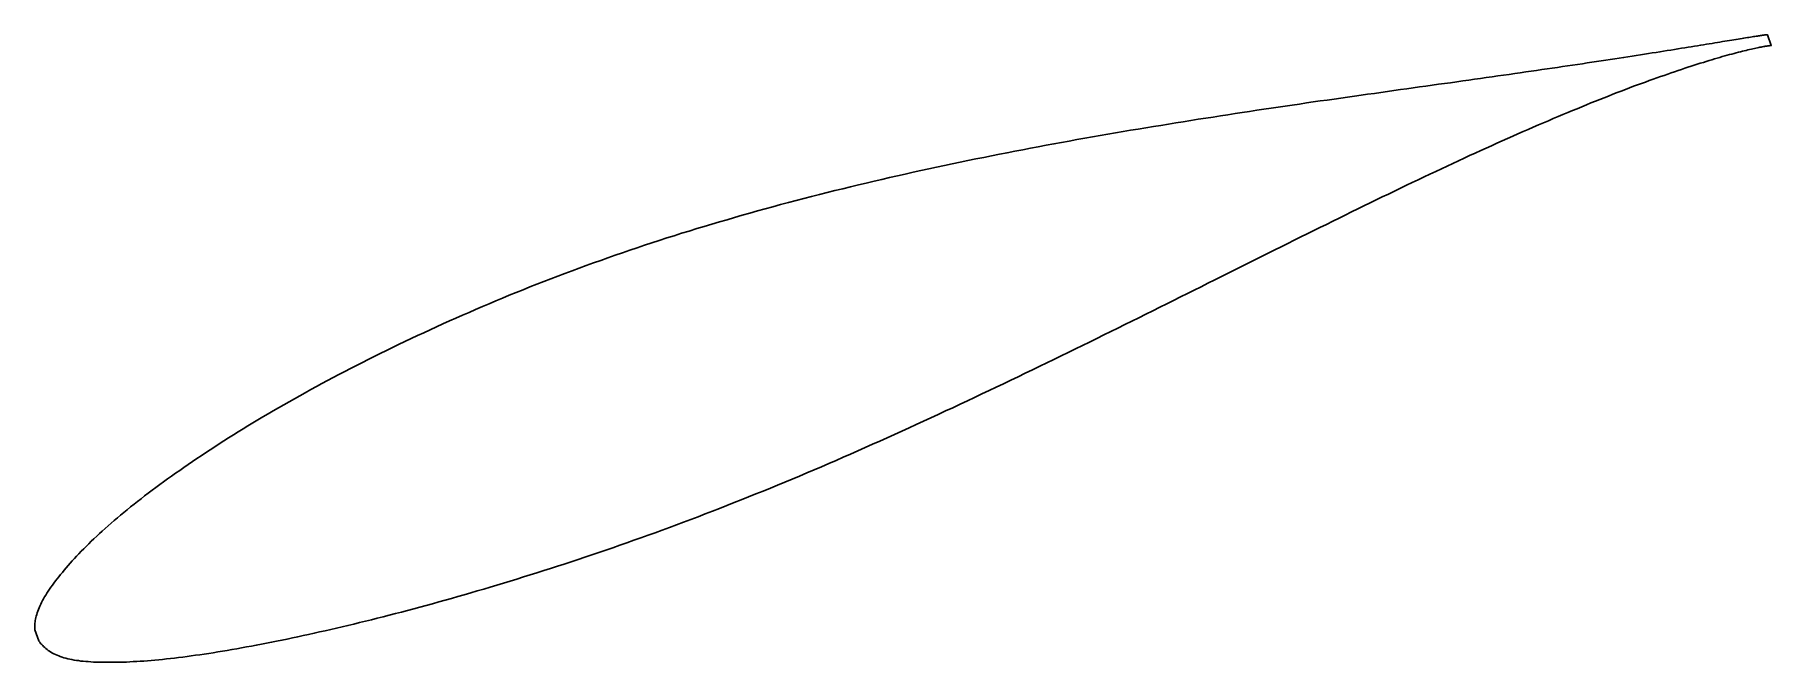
# Model space of a CAD drawing. Header units: metres. Extents: x -45 to 92, y -18 to 32.
import ezdxf

# ---------------------------------------------------------------- set-up
doc = ezdxf.new("R2010")
doc.units = ezdxf.units.M

msp = doc.modelspace()

# ---------------------------------------------------------------- linework, layer by layer
msp.add_lwpolyline([(91.61, 32.16), (91.61, 32.16), (91.6, 32.16), (91.59, 32.16), (91.57, 32.16), (91.54, 32.15), (91.51, 32.15), (91.48, 32.15), (91.43, 32.14), (91.39, 32.14), (91.33, 32.13), (91.27, 32.12), (91.21, 32.11), (91.14, 32.1), (91.07, 32.09), (90.99, 32.08), (90.9, 32.07), (90.81, 32.05), (90.71, 32.04), (90.61, 32.02), (90.5, 32.01), (90.39, 31.99), (90.27, 31.97), (90.15, 31.95), (90.02, 31.93), (89.88, 31.91), (89.74, 31.89), (89.6, 31.86), (89.45, 31.84), (89.29, 31.81), (89.13, 31.79), (88.96, 31.76), (88.79, 31.73), (88.62, 31.7), (88.43, 31.67), (88.24, 31.64), (88.05, 31.61), (87.85, 31.58), (87.65, 31.54), (87.44, 31.51), (87.23, 31.47), (87.01, 31.44), (86.78, 31.4), (86.55, 31.36), (86.32, 31.32), (86.08, 31.28), (85.83, 31.24), (85.58, 31.2), (85.33, 31.16), (85.07, 31.12), (84.8, 31.08), (84.53, 31.03), (84.26, 30.99), (83.98, 30.94), (83.69, 30.9), (83.4, 30.85), (83.11, 30.8), (82.81, 30.76), (82.5, 30.71), (82.19, 30.66), (81.88, 30.61), (81.56, 30.56), (81.23, 30.51), (80.9, 30.46), (80.57, 30.41), (80.23, 30.35), (79.88, 30.3), (79.54, 30.25), (79.18, 30.2), (78.82, 30.14), (78.46, 30.09), (78.1, 30.03), (77.72, 29.98), (77.35, 29.92), (76.97, 29.86), (76.58, 29.81), (76.19, 29.75), (75.8, 29.69), (75.4, 29.63), (75, 29.57), (74.59, 29.51), (74.18, 29.45), (73.76, 29.39), (73.34, 29.33), (72.92, 29.27), (72.49, 29.21), (72.05, 29.15), (71.62, 29.08), (71.18, 29.02), (70.73, 28.96), (70.28, 28.89), (69.83, 28.83), (69.37, 28.76), (68.91, 28.7), (68.45, 28.63), (67.98, 28.57), (67.51, 28.5), (67.03, 28.43), (66.55, 28.36), (66.07, 28.3), (65.58, 28.23), (65.09, 28.16), (64.59, 28.09), (64.1, 28.02), (63.6, 27.95), (63.09, 27.88), (62.58, 27.81), (62.07, 27.73), (61.56, 27.66), (61.04, 27.59), (60.52, 27.51), (59.99, 27.44), (59.47, 27.37), (58.94, 27.29), (58.4, 27.22), (57.87, 27.14), (57.33, 27.06), (56.78, 26.98), (56.24, 26.91), (55.69, 26.83), (55.14, 26.75), (54.59, 26.67), (54.03, 26.58), (53.47, 26.5), (52.91, 26.42), (52.35, 26.34), (51.78, 26.25), (51.22, 26.17), (50.64, 26.08), (50.07, 25.99), (49.5, 25.91), (48.92, 25.82), (48.34, 25.73), (47.76, 25.64), (47.18, 25.55), (46.59, 25.46), (46, 25.36), (45.41, 25.27), (44.82, 25.18), (44.23, 25.08), (43.64, 24.98), (43.04, 24.89), (42.44, 24.79), (41.84, 24.69), (41.24, 24.59), (40.64, 24.48), (40.04, 24.38), (39.43, 24.28), (38.83, 24.17), (38.22, 24.07), (37.61, 23.96), (37, 23.85), (36.39, 23.74), (35.78, 23.63), (35.17, 23.51), (34.55, 23.4), (33.94, 23.29), (33.32, 23.17), (32.71, 23.05), (32.09, 22.93), (31.47, 22.81), (30.86, 22.69), (30.24, 22.57), (29.62, 22.44), (29, 22.32), (28.38, 22.19), (27.76, 22.06), (27.14, 21.93), (26.52, 21.8), (25.9, 21.67), (25.28, 21.53), (24.66, 21.4), (24.04, 21.26), (23.42, 21.12), (22.8, 20.98), (22.18, 20.84), (21.57, 20.7), (20.95, 20.55), (20.33, 20.41), (19.71, 20.26), (19.09, 20.11), (18.48, 19.96), (17.86, 19.81), (17.24, 19.66), (16.63, 19.5), (16.01, 19.34), (15.4, 19.19), (14.79, 19.03), (14.17, 18.86), (13.56, 18.7), (12.95, 18.54), (12.35, 18.37), (11.74, 18.2), (11.13, 18.03), (10.53, 17.86), (9.92, 17.69), (9.32, 17.51), (8.72, 17.34), (8.12, 17.16), (7.52, 16.98), (6.92, 16.8), (6.33, 16.61), (5.73, 16.43), (5.14, 16.24), (4.55, 16.06), (3.96, 15.87), (3.38, 15.67), (2.79, 15.48), (2.21, 15.29), (1.63, 15.09), (1.05, 14.89), (0.48, 14.69), (-0.1, 14.49), (-0.67, 14.29), (-1.24, 14.09), (-1.81, 13.88), (-2.38, 13.67), (-2.94, 13.46), (-3.5, 13.25), (-4.06, 13.04), (-4.61, 12.83), (-5.17, 12.62), (-5.72, 12.4), (-6.27, 12.18), (-6.81, 11.96), (-7.36, 11.74), (-7.9, 11.52), (-8.43, 11.3), (-8.97, 11.08), (-9.5, 10.85), (-10.03, 10.63), (-10.56, 10.4), (-11.08, 10.17), (-11.6, 9.95), (-12.12, 9.72), (-12.64, 9.49), (-13.15, 9.26), (-13.66, 9.02), (-14.16, 8.79), (-14.67, 8.56), (-15.17, 8.33), (-15.66, 8.09), (-16.16, 7.86), (-16.65, 7.62), (-17.14, 7.39), (-17.62, 7.15), (-18.1, 6.91), (-18.58, 6.68), (-19.05, 6.44), (-19.52, 6.2), (-19.99, 5.96), (-20.45, 5.73), (-20.91, 5.49), (-21.37, 5.25), (-21.82, 5.01), (-22.27, 4.77), (-22.72, 4.53), (-23.16, 4.29), (-23.6, 4.05), (-24.04, 3.81), (-24.47, 3.57), (-24.9, 3.33), (-25.32, 3.09), (-25.74, 2.85), (-26.16, 2.61), (-26.57, 2.37), (-26.98, 2.13), (-27.38, 1.89), (-27.78, 1.66), (-28.18, 1.42), (-28.57, 1.18), (-28.96, 0.94), (-29.34, 0.7), (-29.72, 0.47), (-30.1, 0.23), (-30.47, -0.01), (-30.84, -0.24), (-31.2, -0.48), (-31.56, -0.71), (-31.92, -0.95), (-32.27, -1.18), (-32.62, -1.41), (-32.96, -1.64), (-33.3, -1.88), (-33.63, -2.11), (-33.96, -2.34), (-34.29, -2.57), (-34.61, -2.79), (-34.93, -3.02), (-35.24, -3.25), (-35.55, -3.47), (-35.85, -3.7), (-36.15, -3.92), (-36.45, -4.14), (-36.74, -4.37), (-37.02, -4.59), (-37.3, -4.81), (-37.58, -5.02), (-37.85, -5.24), (-38.12, -5.46), (-38.38, -5.67), (-38.64, -5.89), (-38.89, -6.1), (-39.14, -6.31), (-39.38, -6.52), (-39.62, -6.73), (-39.86, -6.94), (-40.09, -7.15), (-40.31, -7.35), (-40.53, -7.55), (-40.75, -7.76), (-40.96, -7.96), (-41.16, -8.16), (-41.36, -8.36), (-41.56, -8.55), (-41.75, -8.75), (-41.94, -8.94), (-42.12, -9.13), (-42.29, -9.32), (-42.47, -9.51), (-42.63, -9.7), (-42.8, -9.88), (-42.95, -10.06), (-43.11, -10.24), (-43.25, -10.42), (-43.4, -10.59), (-43.54, -10.77), (-43.67, -10.94), (-43.8, -11.1), (-43.92, -11.27), (-44.04, -11.43), (-44.16, -11.59), (-44.26, -11.75), (-44.37, -11.91), (-44.47, -12.07), (-44.56, -12.22), (-44.65, -12.37), (-44.74, -12.52), (-44.82, -12.66), (-44.89, -12.81), (-44.96, -12.95), (-45.03, -13.09), (-45.09, -13.23), (-45.14, -13.36), (-45.19, -13.5), (-45.24, -13.63), (-45.28, -13.76), (-45.31, -13.88), (-45.34, -14), (-45.37, -14.12), (-45.39, -14.24), (-45.41, -14.35), (-45.42, -14.45), (-45.43, -14.55), (-45.43, -14.65), (-45.43, -14.74), (-45.43, -14.81), (-45.43, -14.88), (-45.43, -14.93), (-45.43, -14.96), (-45.12, -15.84), (-45.12, -15.85), (-45.1, -15.86), (-45.08, -15.89), (-45.04, -15.94), (-45, -16), (-44.94, -16.07), (-44.88, -16.14), (-44.8, -16.22), (-44.73, -16.3), (-44.64, -16.38), (-44.56, -16.45), (-44.46, -16.53), (-44.37, -16.6), (-44.26, -16.67), (-44.15, -16.74), (-44.04, -16.81), (-43.92, -16.87), (-43.8, -16.93), (-43.67, -16.98), (-43.54, -17.04), (-43.41, -17.09), (-43.26, -17.14), (-43.12, -17.18), (-42.97, -17.22), (-42.81, -17.26), (-42.65, -17.3), (-42.49, -17.33), (-42.32, -17.36), (-42.14, -17.39), (-41.96, -17.41), (-41.78, -17.44), (-41.59, -17.46), (-41.4, -17.47), (-41.2, -17.49), (-40.99, -17.5), (-40.79, -17.52), (-40.57, -17.52), (-40.36, -17.53), (-40.13, -17.54), (-39.91, -17.54), (-39.67, -17.54), (-39.44, -17.54), (-39.19, -17.54), (-38.95, -17.54), (-38.7, -17.53), (-38.44, -17.52), (-38.18, -17.52), (-37.91, -17.5), (-37.64, -17.49), (-37.37, -17.48), (-37.09, -17.46), (-36.8, -17.44), (-36.52, -17.42), (-36.22, -17.39), (-35.93, -17.37), (-35.62, -17.34), (-35.32, -17.31), (-35.01, -17.28), (-34.69, -17.24), (-34.37, -17.21), (-34.05, -17.17), (-33.72, -17.13), (-33.39, -17.08), (-33.05, -17.04), (-32.71, -16.99), (-32.37, -16.94), (-32.02, -16.89), (-31.66, -16.84), (-31.31, -16.78), (-30.94, -16.72), (-30.58, -16.66), (-30.21, -16.6), (-29.84, -16.54), (-29.46, -16.47), (-29.08, -16.4), (-28.69, -16.33), (-28.3, -16.26), (-27.91, -16.19), (-27.51, -16.11), (-27.11, -16.03), (-26.7, -15.95), (-26.3, -15.87), (-25.88, -15.79), (-25.47, -15.7), (-25.05, -15.61), (-24.63, -15.52), (-24.2, -15.43), (-23.77, -15.34), (-23.33, -15.24), (-22.9, -15.14), (-22.46, -15.05), (-22.01, -14.94), (-21.57, -14.84), (-21.11, -14.73), (-20.66, -14.63), (-20.2, -14.52), (-19.74, -14.4), (-19.28, -14.29), (-18.81, -14.17), (-18.34, -14.06), (-17.87, -13.94), (-17.39, -13.81), (-16.91, -13.69), (-16.43, -13.56), (-15.95, -13.43), (-15.46, -13.3), (-14.97, -13.17), (-14.48, -13.04), (-13.98, -12.9), (-13.48, -12.76), (-12.98, -12.62), (-12.48, -12.48), (-11.97, -12.34), (-11.46, -12.19), (-10.95, -12.04), (-10.44, -11.89), (-9.92, -11.74), (-9.4, -11.58), (-8.88, -11.43), (-8.36, -11.27), (-7.83, -11.11), (-7.3, -10.95), (-6.77, -10.78), (-6.24, -10.62), (-5.71, -10.45), (-5.17, -10.28), (-4.63, -10.11), (-4.09, -9.93), (-3.55, -9.76), (-3.01, -9.58), (-2.46, -9.4), (-1.92, -9.22), (-1.37, -9.03), (-0.82, -8.85), (-0.27, -8.66), (0.29, -8.47), (0.84, -8.27), (1.4, -8.08), (1.96, -7.88), (2.51, -7.68), (3.08, -7.48), (3.64, -7.28), (4.2, -7.07), (4.76, -6.86), (5.33, -6.65), (5.89, -6.44), (6.46, -6.23), (7.03, -6.01), (7.6, -5.79), (8.16, -5.57), (8.73, -5.35), (9.31, -5.13), (9.88, -4.9), (10.45, -4.68), (11.02, -4.45), (11.6, -4.21), (12.17, -3.98), (12.75, -3.74), (13.32, -3.51), (13.9, -3.27), (14.47, -3.03), (15.05, -2.79), (15.63, -2.54), (16.2, -2.3), (16.78, -2.05), (17.36, -1.8), (17.94, -1.55), (18.51, -1.3), (19.09, -1.05), (19.67, -0.79), (20.25, -0.54), (20.83, -0.28), (21.41, -0.02), (21.98, 0.24), (22.56, 0.5), (23.14, 0.76), (23.72, 1.03), (24.29, 1.29), (24.87, 1.56), (25.45, 1.82), (26.03, 2.09), (26.6, 2.36), (27.18, 2.62), (27.75, 2.89), (28.33, 3.16), (28.9, 3.43), (29.48, 3.71), (30.05, 3.98), (30.62, 4.25), (31.19, 4.52), (31.77, 4.8), (32.34, 5.07), (32.91, 5.35), (33.48, 5.62), (34.05, 5.9), (34.61, 6.17), (35.18, 6.45), (35.75, 6.72), (36.31, 7), (36.87, 7.27), (37.44, 7.55), (38, 7.82), (38.56, 8.1), (39.12, 8.38), (39.68, 8.65), (40.23, 8.93), (40.79, 9.2), (41.35, 9.48), (41.9, 9.75), (42.45, 10.03), (43, 10.3), (43.55, 10.57), (44.1, 10.85), (44.64, 11.12), (45.19, 11.39), (45.73, 11.66), (46.27, 11.93), (46.81, 12.2), (47.35, 12.47), (47.89, 12.74), (48.42, 13.01), (48.96, 13.28), (49.49, 13.54), (50.02, 13.81), (50.55, 14.07), (51.07, 14.33), (51.6, 14.6), (52.12, 14.86), (52.64, 15.12), (53.16, 15.37), (53.67, 15.63), (54.19, 15.89), (54.7, 16.14), (55.21, 16.39), (55.72, 16.65), (56.22, 16.9), (56.73, 17.14), (57.23, 17.39), (57.73, 17.64), (58.22, 17.88), (58.72, 18.12), (59.21, 18.36), (59.7, 18.6), (60.18, 18.84), (60.67, 19.08), (61.15, 19.31), (61.63, 19.54), (62.11, 19.77), (62.58, 20), (63.05, 20.23), (63.52, 20.45), (63.99, 20.67), (64.45, 20.89), (64.91, 21.11), (65.37, 21.33), (65.82, 21.54), (66.28, 21.75), (66.72, 21.96), (67.17, 22.17), (67.61, 22.37), (68.05, 22.58), (68.49, 22.78), (68.93, 22.98), (69.36, 23.17), (69.79, 23.37), (70.21, 23.56), (70.63, 23.75), (71.05, 23.93), (71.47, 24.12), (71.88, 24.3), (72.29, 24.48), (72.69, 24.66), (73.09, 24.83), (73.49, 25.01), (73.89, 25.18), (74.28, 25.34), (74.67, 25.51), (75.05, 25.67), (75.43, 25.83), (75.81, 25.99), (76.19, 26.15), (76.56, 26.3), (76.92, 26.45), (77.29, 26.6), (77.64, 26.75), (78, 26.89), (78.35, 27.03), (78.7, 27.17), (79.04, 27.3), (79.38, 27.44), (79.72, 27.57), (80.05, 27.7), (80.38, 27.82), (80.7, 27.95), (81.02, 28.07), (81.34, 28.18), (81.65, 28.3), (81.96, 28.41), (82.26, 28.52), (82.56, 28.63), (82.86, 28.74), (83.15, 28.84), (83.44, 28.94), (83.72, 29.04), (84, 29.14), (84.27, 29.23), (84.54, 29.32), (84.81, 29.41), (85.07, 29.5), (85.32, 29.58), (85.57, 29.67), (85.82, 29.75), (86.06, 29.82), (86.3, 29.9), (86.54, 29.97), (86.76, 30.04), (86.99, 30.11), (87.21, 30.18), (87.42, 30.24), (87.63, 30.3), (87.84, 30.36), (88.04, 30.42), (88.24, 30.48), (88.43, 30.53), (88.61, 30.58), (88.79, 30.63), (88.97, 30.68), (89.14, 30.72), (89.31, 30.77), (89.47, 30.81), (89.63, 30.85), (89.78, 30.89), (89.93, 30.92), (90.07, 30.96), (90.2, 30.99), (90.34, 31.02), (90.46, 31.05), (90.58, 31.07), (90.7, 31.1), (90.81, 31.12), (90.92, 31.14), (91.02, 31.16), (91.11, 31.18), (91.2, 31.2), (91.29, 31.22), (91.37, 31.23), (91.44, 31.24), (91.51, 31.25), (91.57, 31.26), (91.63, 31.27), (91.68, 31.28), (91.73, 31.29), (91.77, 31.29), (91.81, 31.3), (91.84, 31.3), (91.87, 31.3), (91.89, 31.3), (91.9, 31.3), (91.91, 31.3), (91.91, 31.3)], close=True)

doc.saveas('drawing.dxf')
